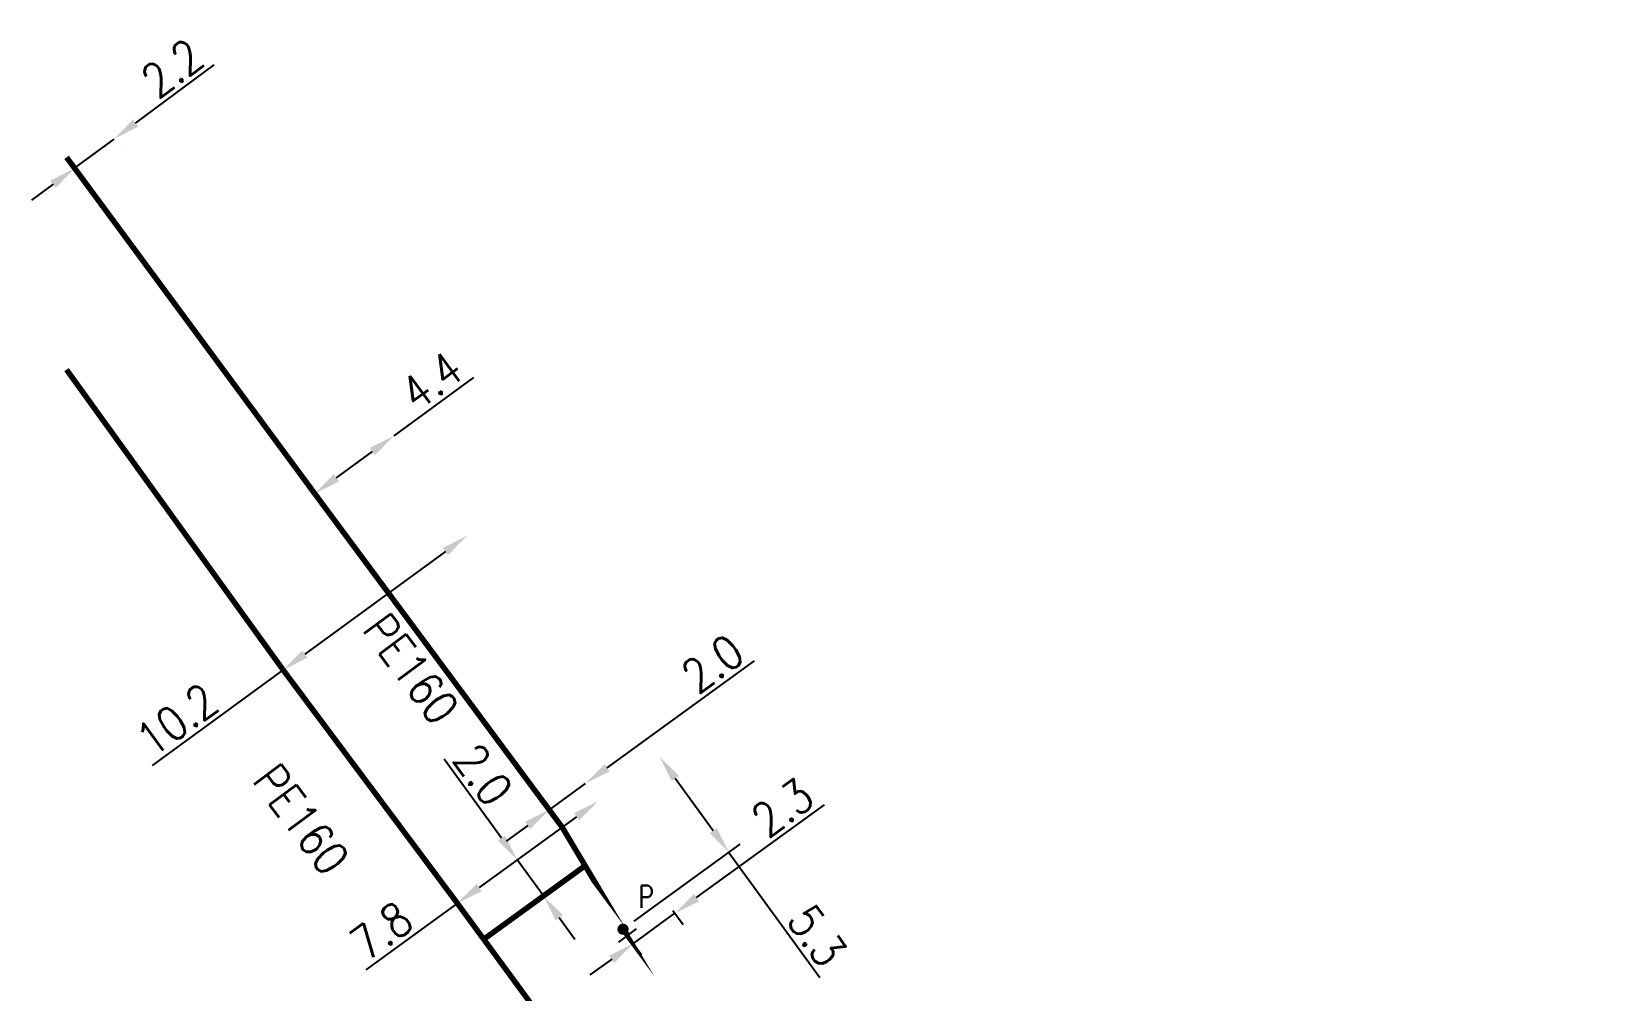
# Model space of a CAD drawing. Header units: millimetres. Extents: x 150994 to 151987, y 125997 to 127005.
# Drawn here: x 150998.4 to 151069.1, y 126151.4 to 126194.3 of the extents above; entities that cross this region are included whole.
import ezdxf
from ezdxf.enums import TextEntityAlignment as Align

# ---------------------------------------------------------------- set-up
doc = ezdxf.new("R2010")
doc.units = ezdxf.units.MM
doc.header["$PDMODE"] = 34
doc.linetypes.add('L_100_PE', pattern=[14, 10, -1.5, 1, -1.5])
doc.layers.get('0').update_dxf_attribs({"linetype": 'CONTINUOUS'})
doc.layers.get('Defpoints').update_dxf_attribs({"linetype": 'CONTINUOUS'})
for name, color, linetype in [('L_140', 3, 'CONTINUOUS'), ('L_300', 7, 'CONTINUOUS'), ('L_340', 7, 'CONTINUOUS')]:
    doc.layers.add(name, color=color, linetype=linetype)
doc.styles.add('G_ROMANS', font='ROMANS.SHX', dxfattribs={"width": 0.75})
doc.styles.get("Standard").update_dxf_attribs({"font": 'romans.shx', "width": 0.85})
doc.dimstyles.get("Standard").update_dxf_attribs({"dimtxt": 1.5, "dimasz": 1.2, "dimexe": 0.625, "dimexo": 0.625, "dimgap": 0.25, "dimtad": 1, "dimdec": 1, "dimzin": 0, "dimdsep": 46, "dimtxsty": 'Standard', "dimcen": -0.5, "dimadec": 0, "dimazin": 0, "dimtfac": 1, "dimtdec": 1, "dimtmove": 0, "dimatfit": 3, "dimfxl": 0, "dimtolj": 1, "dimtzin": 0, "dimarcsym": 0})

# ---------------------------------------------------------------- blocks, each defined once
blk = doc.blocks.new('*D611')
at = {"layer": 'Defpoints', "color": 0, "linetype": 'Continuous', "transparency": 16777216}
for p in [(151023.8153, 126159.8766), (151023.8153, 126159.8765999999), (151017.5029073579, 126155.2947118377)]:
    blk.add_point(p, dxfattribs=at)
at = {"layer": 'L_140', "color": 0, "linetype": 'Continuous', "lineweight": -2, "transparency": 16777216}
for p, q in [((151022.8441626705, 126159.1716941288), (151018.4740446875, 126155.9996177088)), ((151017.5029073579, 126155.2947118377), (151013.4045184567, 126152.3198716059))]:
    blk.add_line(p, q, dxfattribs=at)
at = {"layer": 'L_140', "color": 0, "linetype": 'Continuous', "transparency": 16777216}
for points in [[(151022.7266783586, 126159.3335503504), (151022.9616469823, 126159.0098379072), (151023.8153, 126159.8765999999)], [(151018.3565603756, 126156.1614739304), (151018.5915289993, 126155.8377614872), (151017.5029073579, 126155.2947118377)]]:
    blk.add_solid(points, dxfattribs=at)
at = {"layer": 'L_140', "color": 0, "linetype": 'Continuous', "transparency": 16777216, "insert": (151014.1003855115, 126154.0606354721), "char_height": 1.5, "attachment_point": 5, "rotation": 35.97424692607203}
blk.add_mtext('\\A1;7.8', dxfattribs=at)
blk = doc.blocks.new('*D612')
at = {"layer": 'Defpoints', "color": 0, "linetype": 'Continuous', "transparency": 16777216}
for p in [(151017.9381, 126171.7602), (151017.9381, 126171.7601999999), (151009.6996480179, 126165.7462238662)]:
    blk.add_point(p, dxfattribs=at)
at = {"layer": 'L_140', "color": 0, "linetype": 'Continuous', "lineweight": -2, "transparency": 16777216}
for p, q in [((151016.9688703551, 126171.052673396), (151010.6688776628, 126166.4537504702)), ((151009.6996480178, 126165.7462238662), (151003.8352124761, 126161.4652527005))]:
    blk.add_line(p, q, dxfattribs=at)
at = {"layer": 'L_140', "color": 0, "linetype": 'Continuous', "transparency": 16777216}
for points in [[(151016.8509492544, 126171.2142116701), (151017.0867914557, 126170.8911351218), (151017.9381, 126171.7601999999)], [(151010.5509565622, 126166.6152887444), (151010.7867987635, 126166.2922121961), (151009.6996480178, 126165.7462238662)]]:
    blk.add_solid(points, dxfattribs=at)
at = {"layer": 'L_140', "color": 0, "linetype": 'Continuous', "transparency": 16777216, "insert": (151004.9432011575, 126163.5121684952), "char_height": 1.5, "attachment_point": 5, "rotation": 36.129018515547635}
blk.add_mtext('\\A1;10.2', dxfattribs=at)
blk = doc.blocks.new('*D613')
at = {"layer": 'Defpoints', "color": 0, "linetype": 'Continuous', "transparency": 16777216}
for p in [(151020.1850060106, 126157.2415292747), (151020.1850060105, 126157.2415292746), (151021.3598491292, 126155.6229670588)]:
    blk.add_point(p, dxfattribs=at)
at = {"layer": 'L_140', "color": 0, "linetype": 'Continuous', "lineweight": -2, "transparency": 16777216}
for p, q in [((151019.4801001393, 126158.2126666041), (151016.9122287514, 126161.7503811617)), ((151021.3598491292, 126155.6229670588), (151020.1850060105, 126157.2415292746)), ((151019.6792053182, 126156.8743908001), (151019.6792053181, 126156.8743908001)), ((151022.0647550003, 126154.6518297293), (151022.7696608715, 126153.6806923998))]:
    blk.add_line(p, q, dxfattribs=at)
at = {"layer": 'L_140', "color": 0, "linetype": 'Continuous', "transparency": 16777216}
for points in [[(151019.6419563609, 126158.330150916), (151019.3182439177, 126158.0951822923), (151020.1850060105, 126157.2415292746)], [(151022.2266112219, 126154.7693140411), (151021.9028987788, 126154.5343454174), (151021.3598491292, 126155.6229670588)]]:
    blk.add_solid(points, dxfattribs=at)
at = {"layer": 'L_140', "color": 0, "linetype": 'Continuous', "transparency": 16777216, "insert": (151018.6529926177, 126161.054514107), "char_height": 1.5, "attachment_point": 5, "rotation": 305.9742469302403}
blk.add_mtext('\\A1;2.0', dxfattribs=at)
blk = doc.blocks.new('*D614')
at = {"layer": 'Defpoints', "color": 0, "transparency": 16777216}
for p in [(151026.5563462802, 126161.8662049272), (151026.5563462802, 126161.8662049272), (151024.9243793074, 126154.1319685231)]:
    blk.add_point(p, dxfattribs=at)
at = {"layer": 'L_340', "color": 0, "lineweight": -2, "transparency": 16777216}
for p, q in [((151027.2612521513, 126160.8950675976), (151028.9650794407, 126158.5477325112)), ((151025.4301799999, 126154.4991069976), (151030.1757860043, 126157.9437336561)), ((151029.6699853118, 126157.5765951816), (151033.7345339556, 126151.976932762))]:
    blk.add_line(p, q, dxfattribs=at)
at = {"layer": 'L_340', "color": 0, "transparency": 16777216}
for points in [[(151027.4231083729, 126161.0125519094), (151027.0993959297, 126160.7775832857), (151026.5563462802, 126161.8662049272)], [(151029.1269356623, 126158.665216823), (151028.8032232191, 126158.4302481993), (151029.6699853118, 126157.5765951816)]]:
    blk.add_solid(points, dxfattribs=at)
at = {"layer": 'L_340', "color": 0, "transparency": 16777216, "insert": (151033.6123323053, 126153.8476429353), "char_height": 1.5, "attachment_point": 5, "rotation": 305.974246926072}
blk.add_mtext('\\A1;5.3', dxfattribs=at)
blk = doc.blocks.new('*D615')
at = {"layer": 'Defpoints', "color": 0, "transparency": 16777216}
for p in [(151026.7854175841, 126155.4834554393), (151027.2480805431, 126154.8460522215), (151024.9240710358, 126154.1323858531)]:
    blk.add_point(p, dxfattribs=at)
at = {"layer": 'L_340', "color": 0, "lineweight": -2, "transparency": 16777216}
for p, q in [((151028.2192178727, 126155.5509580926), (151033.9416585343, 126159.7046260618)), ((151027.1525560587, 126154.9776547468), (151027.6152190176, 126154.340251529)), ((151025.3867339948, 126153.4949826353), (151027.2480805431, 126154.8460522215)), ((151025.2912095104, 126153.6265851606), (151025.7538724694, 126152.9891819428)), ((151024.4155966652, 126152.7900767641), (151023.4444593357, 126152.085170893))]:
    blk.add_line(p, q, dxfattribs=at)
at = {"layer": 'L_340', "color": 0, "transparency": 16777216}
for points in [[(151028.1017335608, 126155.7128143142), (151028.3367021845, 126155.3891018711), (151027.2480805431, 126154.8460522215)], [(151024.2981123534, 126152.9519329857), (151024.5330809771, 126152.6282205426), (151025.3867339948, 126153.4949826353)]]:
    blk.add_solid(points, dxfattribs=at)
at = {"layer": 'L_340', "color": 0, "transparency": 16777216, "insert": (151032.070948361, 126159.5824244115), "char_height": 1.5, "attachment_point": 5, "rotation": 35.97424692607203}
blk.add_mtext('\\A1;2.3', dxfattribs=at)
blk = doc.blocks.new('L_340_07')
at = {"color": 0, "linetype": 'Continuous', "const_width": 0.25, "flags": 128}
blk.add_lwpolyline([(0, 0), (0.3500000000000001, 0)], dxfattribs=at)
at = {"color": 0, "linetype": 'Continuous', "flags": 128}
blk.add_lwpolyline([(0.3500000000000001, -0.5), (0.3500000000000001, 0.5)], dxfattribs=at)
at = {"color": 0, "linetype": 'Continuous', "width": 0.75, "flags": 3}
for tag, p in [('DEF_LEG', (0.7227466296353171, -3.465132747278755)), ('DEF_COUP', (0.7227466296353171, -5.965132747278755)), ('DEF_TYPE', (0.7227466296353171, -8.465132747278755))]:
    blk.add_attdef(tag, text='', height=1.2, dxfattribs=at).set_placement(p, align=Align.MIDDLE)
blk = doc.blocks.new('*D616')
at = {"layer": 'Defpoints', "color": 0, "linetype": 'Continuous', "transparency": 16777216}
for p in [(151023.2449708194, 126160.6623332163), (151023.2449708194, 126160.6623332163), (151022.196737784, 126158.7017568814)]:
    blk.add_point(p, dxfattribs=at)
at = {"layer": 'L_140', "color": 0, "linetype": 'Continuous', "lineweight": -2, "transparency": 16777216}
for p, q in [((151024.2161081489, 126161.3672390875), (151030.8088907575, 126166.1526499932)), ((151021.6264086034, 126159.4874900978), (151023.2449708194, 126160.6623332163)), ((151021.8295993095, 126159.2075575739), (151021.2592701289, 126159.9932907903)), ((151020.6552712739, 126158.7825842267), (151019.6841339444, 126158.0776783556))]:
    blk.add_line(p, q, dxfattribs=at)
at = {"layer": 'L_140', "color": 0, "linetype": 'Continuous', "transparency": 16777216}
for points in [[(151024.0986238371, 126161.5290953091), (151024.3335924608, 126161.2053828659), (151023.2449708194, 126160.6623332163)], [(151020.537786962, 126158.9444404483), (151020.7727555857, 126158.6207280051), (151021.6264086034, 126159.4874900978)]]:
    blk.add_solid(points, dxfattribs=at)
at = {"layer": 'L_140', "color": 0, "linetype": 'Continuous', "transparency": 16777216, "insert": (151028.9381805842, 126166.0304483429), "char_height": 1.5, "attachment_point": 5, "rotation": 35.974246926746765}
blk.add_mtext('\\A1;2.0', dxfattribs=at)
blk = doc.blocks.new('*D617')
at = {"layer": 'Defpoints', "color": 0, "linetype": 'Continuous', "transparency": 16777216}
for p in [(151014.6687, 126176.2389), (151014.6687, 126176.2389), (151011.1148579686, 126173.6446357855)]:
    blk.add_point(p, dxfattribs=at)
at = {"layer": 'L_140', "color": 0, "linetype": 'Continuous', "lineweight": -2, "transparency": 16777216}
for p, q in [((151014.6687, 126176.2389), (151018.2485035399, 126178.85211582)), ((151012.0840876135, 126174.3521623895), (151013.699470355, 126175.531373396))]:
    blk.add_line(p, q, dxfattribs=at)
at = {"layer": 'L_140', "color": 0, "linetype": 'Continuous', "transparency": 16777216}
for points in [[(151013.5815492544, 126175.6929116702), (151013.8173914557, 126175.3698351219), (151014.6687, 126176.2389)], [(151011.9661665128, 126174.5137006636), (151012.2020087142, 126174.1906241153), (151011.1148579686, 126173.6446357855)]]:
    blk.add_solid(points, dxfattribs=at)
at = {"layer": 'L_140', "color": 0, "linetype": 'Continuous', "transparency": 16777216, "insert": (151016.3536110891, 126178.7069625828), "char_height": 1.5, "attachment_point": 5, "rotation": 36.129018515547635}
blk.add_mtext('\\A1;4.4', dxfattribs=at)
blk = doc.blocks.new('*D618')
at = {"layer": 'Defpoints', "color": 0, "linetype": 'Continuous', "transparency": 16777216}
for p in [(151002.129, 126189.5291), (151002.1290000001, 126189.5290999999), (151000.3611355787, 126188.2196514947)]:
    blk.add_point(p, dxfattribs=at)
at = {"layer": 'L_140', "color": 0, "linetype": 'Continuous', "lineweight": -2, "transparency": 16777216}
for p, q in [((151003.0932896844, 126190.2433446392), (151006.6060592487, 126192.8452358251)), ((151000.3611355788, 126188.2196514946), (151002.1290000001, 126189.5290999999)), ((151002.5010024163, 126189.0268657894), (151002.5010024163, 126189.0268657893)), ((150999.3968458945, 126187.5054068553), (150998.4325562102, 126186.7911622161)), ((151000.733137995, 126187.7174172841), (151000.7331379951, 126187.717417284))]:
    blk.add_line(p, q, dxfattribs=at)
at = {"layer": 'L_140', "color": 0, "linetype": 'Continuous', "transparency": 16777216}
for points in [[(151002.9742489112, 126190.4040595866), (151003.2123304576, 126190.0826296918), (151002.1290000001, 126189.5290999999)], [(150999.2778051213, 126187.6661218027), (150999.5158866677, 126187.3446919079), (151000.3611355788, 126188.2196514946)]]:
    blk.add_solid(points, dxfattribs=at)
at = {"layer": 'L_140', "color": 0, "linetype": 'Continuous', "transparency": 16777216, "insert": (151004.7366154427, 126192.7049872887), "char_height": 1.5, "attachment_point": 5, "rotation": 36.527166611815076}
blk.add_mtext('\\A1;2.2', dxfattribs=at)
blk = doc.blocks.new('L_300_12')
at = {"color": 0, "linetype": 'Continuous', "const_width": 0.2483333333333334, "flags": 128}
blk.add_lwpolyline([(-0.1258333333333326, 0, 1), (0.1258333333333326, 0, 1)], format="xyb", close=True, dxfattribs=at)
at = {"linetype": 'Continuous', "style": 'G_ROMANS', "width": 0.75}
blk.add_attdef('P', text='', height=1, dxfattribs=at).set_placement((0, 1.330832134380103), align=Align.MIDDLE_CENTER)
at = {"color": 0, "linetype": 'Continuous', "width": 0.75, "flags": 3}
for tag, p in [('DEF_LEG', (0, -5)), ('DEF_COUP', (0, -7.5)), ('DEF_TYPE', (0, -10))]:
    blk.add_attdef(tag, text='', height=1.2, dxfattribs=at).set_placement(p, align=Align.MIDDLE)

msp = doc.modelspace()

# ---------------------------------------------------------------- linework, layer by layer
at = {"layer": 'L_140', "linetype": 'L_100_PE', "ltscale": 0.5, "const_width": 0.25, "flags": 128}
for points in [[(151000, 126188.7087468482), (151000.3611355787, 126188.2196514947), (151011.1148579686, 126173.6446357855), (151022.1967377839, 126158.7017568813), (151023.2259357228, 126156.9774772357), (151024.9243793074, 126154.1319685231), (151024.9243793074, 126154.1319685231), (151024.9240710358, 126154.1323858531)], [(151023.2259357228, 126156.9774772357), (151021.3598491292, 126155.6229670588), (151018.6861009989, 126153.6822108981)]]:
    msp.add_lwpolyline(points, dxfattribs=at)
msp.add_lwpolyline([(151000, 126179.1953184774), (151009.6996480179, 126165.7462238662), (151017.5029073579, 126155.2947118377), (151018.6861009989, 126153.6822108981), (151034.146193295, 126132.6126137589), (151046.0690067851, 126116.7181219648), (151048.8272623655, 126112.9321663615, 0.2458222076476857), (151064.6004432792, 126105.1354284181, 0.1707913096910809), (151074.6585782762, 126109.3198571577), (151080.1085986652, 126115.0281619186), (151080.8519340938, 126116.9186994569), (151081.4012765577, 126117.7698543363), (151089.9245143929, 126115.0480254245), (151099.79053533, 126111.9870616255), (151106.0670650098, 126110.1964118439), (151114.3723949474, 126107.4255253078), (151118.6371111977, 126106.969415658), (151128.8444756994, 126105.8777422207)], format="xyb", dxfattribs=at)

# ---------------------------------------------------------------- block references
at = {"layer": 'L_300', "ltscale": 0.5}
ref = msp.add_blockref('L_300_12', (151024.9243793074, 126154.1319685231), dxfattribs=dict(at, rotation=58.04714723888671))
ref.add_attrib('P', 'P', dxfattribs={"layer": '0', "linetype": 'Continuous', "height": 1, "style": 'G_ROMANS', "width": 0.75}).set_placement((151025.9665323769, 126155.5854582491), align=Align.MIDDLE_CENTER)
at = {"layer": 'L_340', "rotation": 306.4523858186187}
msp.add_blockref('L_340_07', (151024.9243793074, 126154.1319685231), dxfattribs=at)

# ---------------------------------------------------------------- texts
at = {"layer": 'L_140', "linetype": 'Continuous', "width": 0.85}
for rotation, p in [(306.5612273022671, (151013.195442013, 126167.5487893181)), (306.7455832342779, (151008.2773747585, 126160.7978178839))]:
    msp.add_text('PE160', height=1.5, rotation=rotation, dxfattribs=at).set_placement(p)

# ---------------------------------------------------------------- dimensions: what is measured, and where the dimension line sits
at = {"layer": 'L_140', "linetype": 'Continuous'}
for base, p1, p2, angle, picture, middle in [((151002.1290000001, 126189.5290999999), (151000.3611355787, 126188.2196514947), (151002.129, 126189.5291), 216.5271666118151, '*D618', (151005.3318193087, 126191.9014125518)), ((151014.6687, 126176.2389), (151011.1148579686, 126173.6446357855), (151014.6687, 126176.2389), 216.1290185155476, '*D617', (151016.9432165924, 126177.899271212)), ((151017.9381, 126171.7601999999), (151009.6996480179, 126165.7462238662), (151017.9381, 126171.7602), 216.1290185155476, '*D612', (151005.5328066608, 126162.7044771244)), ((151023.2449708194, 126160.6623332163), (151022.196737784, 126158.7017568814), (151023.2449708194, 126160.6623332163), 215.9742469267468, '*D616', (151029.5256021434, 126165.221167235)), ((151020.1850060105, 126157.2415292746), (151021.3598491292, 126155.6229670588), (151020.1850060106, 126157.2415292747), 305.9742469302403, '*D613', (151017.8437115097, 126160.4670925477)), ((151023.8153, 126159.8765999999), (151017.5029073579, 126155.2947118377), (151023.8153, 126159.8766), 215.974246926072, '*D611', (151014.6878070707, 126153.2513543642))]:
    dim = msp.add_linear_dim(base=base, p1=p1, p2=p2, angle=angle, dimstyle='Standard', dxfattribs=at)
    dim.commit()
    dim.dimension.update_dxf_attribs({"geometry": picture, "text_midpoint": middle, "dimtype": 160})
at = {"layer": 'L_340'}
for base, p1, p2, angle, picture, middle in [((151026.5563462802, 126161.8662049272), (151024.9243793074, 126154.1319685231), (151026.5563462802, 126161.8662049272), 305.9742469260721, '*D614', (151032.8030511974, 126153.260221376)), ((151027.2480805431, 126154.8460522215), (151024.9240710358, 126154.1323858531), (151026.7854175841, 126155.4834554393), 215.974246926072, '*D615', (151032.6583699202, 126158.7731433036))]:
    dim = msp.add_linear_dim(base=base, p1=p1, p2=p2, angle=angle, dimstyle='Standard', dxfattribs=at)
    dim.commit()
    dim.dimension.update_dxf_attribs({"geometry": picture, "text_midpoint": middle, "dimtype": 160})

doc.saveas('drawing.dxf')
